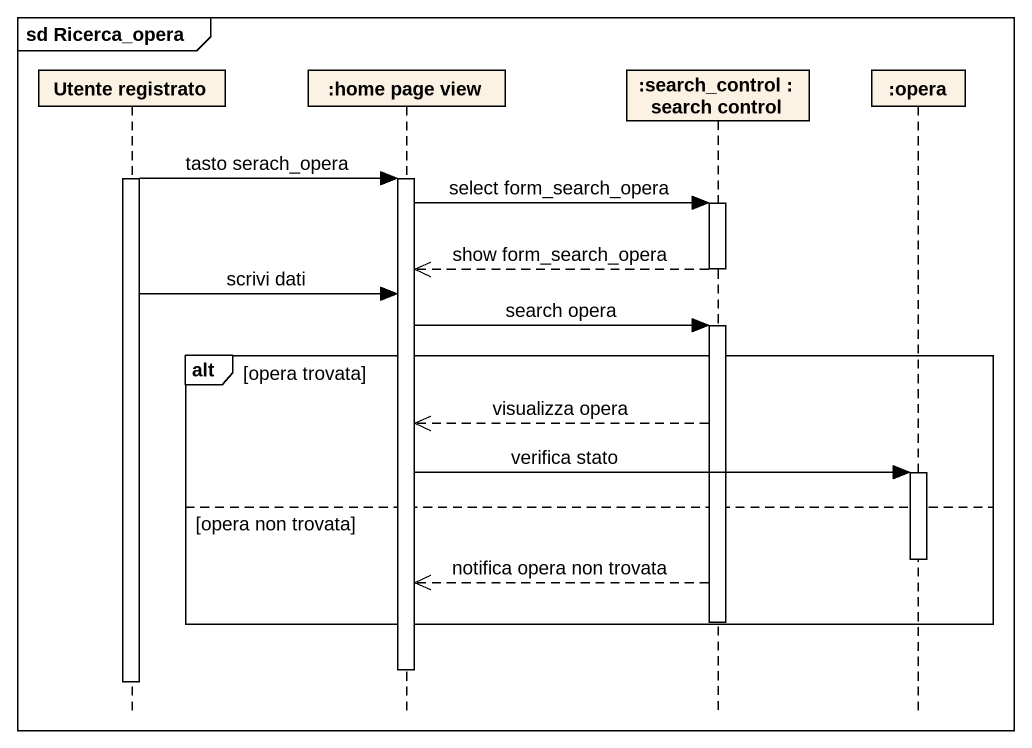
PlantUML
@startuml
mainframe sd Ricerca_opera
hide footbox
participant "Utente registrato" as Utente_registrato
participant ":home page view" as home_page_view
participant ":search_control : search control" as search_control
participant ":opera" as opera

activate Utente_registrato
Utente_registrato -> home_page_view : tasto serach_opera
activate home_page_view
home_page_view -> search_control : select form_search_opera
activate search_control
search_control -->> home_page_view : show form_search_opera
deactivate search_control
Utente_registrato -> home_page_view : scrivi dati
home_page_view -> search_control : search opera
activate search_control
alt opera trovata
  search_control -->> home_page_view : visualizza opera
  home_page_view -> opera : verifica stato
  activate opera
else opera non trovata
  deactivate opera
  search_control -->> home_page_view : notifica opera non trovata
  deactivate search_control
end
deactivate home_page_view
deactivate Utente_registrato
@enduml
